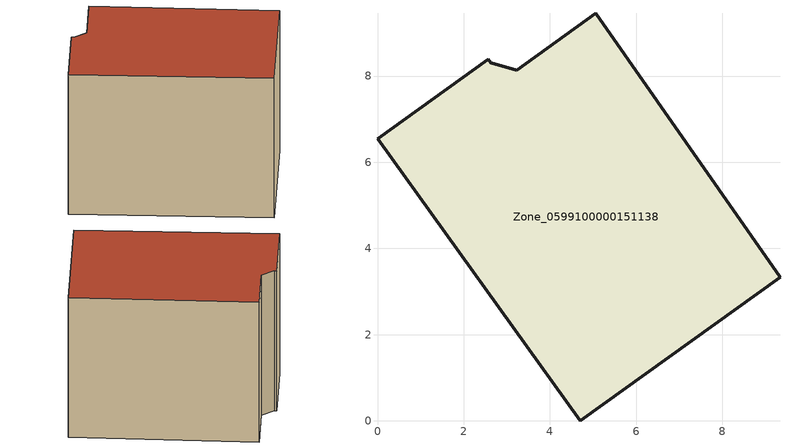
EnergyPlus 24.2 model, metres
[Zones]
Zone_0599100000151138
 floor ground (C_G): 4.7,0 0,6.55 2.56,8.39 2.62,8.31 3.23,8.14 5.06,9.46 9.34,3.33 z0
 wall outside (C_F): 9.34,3.33 5.06,9.46 3.23,8.14 2.62,8.31 2.56,8.39 0,6.55 4.7,0 9.34,3.33 z0:6.17
 roof outside (C_R): 0,6.55 4.7,0 9.34,3.33 5.06,9.46 3.23,8.14 2.62,8.31 2.56,8.39 z6.17
[BUILDING]
Pand.0599100000151138: North Axis=0; Terrain=City; Loads Convergence Tolerance Value=0.04; Temperature Convergence Tolerance Value=0.4; Solar Distribution=FullExterior; Maximum Number of Warmup Days=25; Minimum Number of Warmup Days=1
[Site:Location]
Rotterdam.The.Hague.AP_ZH_NLD Design_Conditions: Latitude=51.96; Longitude=4.45; Time Zone=1; Elevation=-4.5
[SITE:GROUNDTEMPERATURE:BUILDINGSURFACE]
18, 18, 18, 18, 18, 18, 18, 18, 18, 18, 18, 18
[MATERIAL] Thermal Absorptance=0.9; Solar Absorptance=0.7; Visible Absorptance=0.7
Name | Roughness | Thickness | Conductivity | Density | Specific Heat
G.TC.1946 | MediumSmooth | 0.15 | 1 | 540 | 1210
F.TC.1946 | Rough | 0.3 | 0.857143 | 1920 | 840
R.TC.1946 | MediumRough | 0.2 | 0.909091 | 1500 | 1000
[CONSTRUCTION]
C_G: G.TC.1946
C_F: F.TC.1946
C_R: R.TC.1946
[ZONE]
Zone_0599100000151138: Type=1; Multiplier=1; Ceiling Height=Autocalculate; Volume=Autocalculate; Floor Area=autocalculate; Part of Total Floor Area=Yes
[ZONEINFILTRATION:DESIGNFLOWRATE]
Infil_Zone_0599100000151138: Zone or ZoneList or Space or SpaceList=Zone_0599100000151138; Schedule=AlwaysOn; Design Flow Rate Calculation Method=Flow/Area; Flow Rate per Floor Area=0.003; Constant Term Coefficient=1; Temperature Term Coefficient=0; Velocity Term Coefficient=0; Velocity Squared Term Coefficient=0
[HVACTEMPLATE:ZONE:IDEALLOADSAIRSYSTEM]
Zone_0599100000151138: Maximum Heating Supply Air Temperature=50; Minimum Cooling Supply Air Temperature=13; Maximum Heating Supply Air Humidity Ratio=0.0156; Minimum Cooling Supply Air Humidity Ratio=0.0077; Heating Limit=NoLimit; Cooling Limit=NoLimit; Dehumidification Control Type=ConstantSensibleHeatRatio; Cooling Sensible Heat Ratio=0.7; Dehumidification Setpoint=60; Humidification Control Type=None; Humidification Setpoint=30; Outdoor Air Method=None; Outdoor Air Flow Rate per Person=0.00944; Outdoor Air Flow Rate per Zone Floor Area=0; Outdoor Air Flow Rate per Zone=0; Demand Controlled Ventilation Type=None; Outdoor Air Economizer Type=NoEconomizer; Heat Recovery Type=None; Sensible Heat Recovery Effectiveness=0.7; Latent Heat Recovery Effectiveness=0.65
[ZONECONTROL:THERMOSTAT]
ThermostatControl_Zone_0599100000151138: Zone or ZoneList=Zone_0599100000151138; Control Type Schedule=DualSetpointControlType; Control 1=Thermostat_Zone_0599100000151138; Temperature Difference Between Cutout And Setpoint=0
[THERMOSTATSETPOINT:DUALSETPOINT]
Thermostat_Zone_0599100000151138: Heating Setpoint Temperature Schedule=HeatingSetpoint_Zone_0599100000151138; Cooling Setpoint Temperature Schedule=CoolingSetpoint_Zone_0599100000151138
[SCHEDULE:COMPACT]
HeatingSetpoint_Zone_0599100000151138: Through: 12/31, For: AllDays, Until: 24:00, 21
CoolingSetpoint_Zone_0599100000151138: Through: 12/31, For: AllDays, Until: 24:00, 24
DualSetpointControlType: Through: 12/31, For: AllDays, Until: 24:00, 4
AlwaysOn: Through: 12/31, For: AllDays, Until: 24:00, 1
